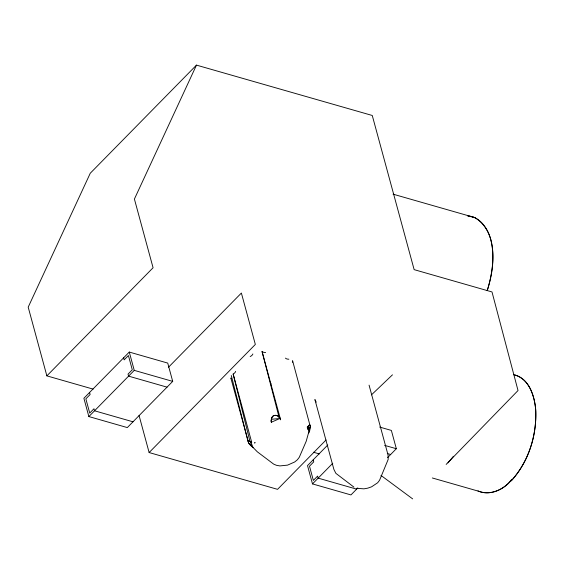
<?xml version="1.0" encoding="UTF-8"?>
<svg xmlns="http://www.w3.org/2000/svg" width="564" height="564" viewBox="0 0 564 564"><rect width="100%" height="100%" fill="white"/><g stroke="black" fill="none" stroke-linecap="round" stroke-linejoin="round"><path stroke-width="0.85" d="M271.404 422.196L271.559 419.264L279.885 418.488L271.404 422.196C269.768 414.477 278.32 412.686 280.597 419.75L262.056 351.513A5.097 3.031 -15.2 0 0 265.644 352.429M292.638 362.349L292.596 360.72L310.306 426.56L306.196 441.295L299.265 457.312L297.383 459.766L294.683 461.979L287.598 465.124L279.906 465.913L276.494 465.321L273.674 464.123L257.318 451.813L248.646 442.966L230.838 377.986L231.381 378.648M308.818 432.919C310.242 430.833 311.659 420.208 307.415 427.434L309.241 431.594L308.508 425.735L309.678 424.882L310.207 425.39M271.559 419.264C271.926 413.123 279.568 414.864 280.597 419.75M511.851 479.315C504.667 489.439 490.06 496.285 477.941 490.913M511.837 479.407C504.533 489.08 490.715 496.08 478.61 491.23L432.341 477.976M446.159 464.419L518.027 390.528L492.005 291.948L414.145 269.641L372.261 115.479L196.476 65.121L134.408 199.043L153.077 267.752L46.868 375.864L93.116 389.111M307.415 427.434L308.508 425.735M448.049 462.84L453.442 456.262M196.476 65.121L90.268 173.233L28.2 307.147L46.868 375.864M129.283 352.063L83.888 398.262L88.865 416.563L127.316 427.582L172.704 381.377L167.734 363.082L129.283 352.063L134.253 370.365L172.704 381.377M88.865 416.563L134.253 370.365M168.509 367.213L241.378 293.047L255.337 344.435L149.129 452.547L277.558 489.34L326.034 439.99M327.783 444.982L307.521 465.603L312.491 483.905L350.949 494.924L357.837 487.909M312.491 483.905L332.76 463.277M387.623 457.587L396.337 448.718L391.367 430.424L379.664 427.068M371.457 394.863L392.474 374.82M356.758 488.318L363.963 488.84L367.869 488.121L371.613 486.802L377.654 482.763L379.53 480.309L388.187 459.413L388.046 454.986L369.067 385.141M471.349 216.773L467.76 215.927C480.077 216.795 487.705 228.392 490.701 239.333C494.973 256.246 492.569 274.182 487.204 290.566L487.444 289.988C494.353 266.934 498.717 232.551 474.937 217.619L393.066 194.164M472.068 216.943L474.937 217.619M515.031 375.06C529.956 379.494 534.884 397.204 535.8 411.198C536.561 436.36 528.306 462.226 511.139 480.916C528.778 461.641 537.125 434.809 535.638 408.907C534.249 395.279 528.736 377.795 513.515 374.63M235.611 371.373A5.097 3.031 -15.2 0 1 233.151 374.024L251.692 442.261C250.987 441.753 247.913 440.075 248.202 442.056L231.289 375.504M384.634 445.37L396.337 448.718M167.036 387.151L128.578 376.139L128.028 374.101L132.279 369.772L128.416 355.539L124.158 359.867L123.608 357.837M387.32 453.541L390.662 454.499M313.415 452.222L319.323 453.914M132.991 421.801L94.533 410.789L93.984 408.752L89.725 413.088L85.862 398.854L90.12 394.518L89.563 392.488M356.624 489.143L318.166 478.131L317.617 476.094L313.358 480.429L309.495 466.195L313.746 461.86L313.196 459.829M251.692 442.261L248.498 441.147C247.54 443.692 251.607 445.912 253.095 447.745L250.768 441.746L251.008 445.786M353.945 487.12L335.869 473.337L333.881 469.403L314.902 399.559L316.228 402.181M380.968 475.417L412.644 498.879M308.374 426.109L309.608 430.311M270.917 420.744L271.397 422.422M307.218 427.019L307.902 429.549M139.054 415.478L149.129 452.547M262.056 351.513L279.095 417.395M233.151 374.024L249.951 441.372M252.862 353.959A5.097 3.031 -15.2 0 1 250.176 356.547M288.874 359.197A5.097 3.031 -15.2 0 1 285.462 358.105M270.565 384.747A5.097 3.031 -15.2 0 1 271.101 383.788M254.956 442.592L254.773 442.98L254.956 442.592"/></g></svg>
